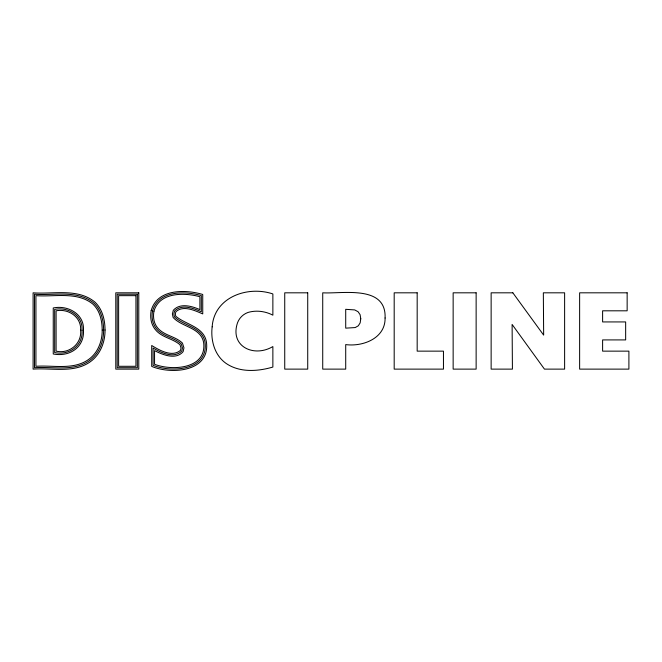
<?xml version="1.0" encoding="UTF-8"?>
<svg xmlns="http://www.w3.org/2000/svg" width="662" height="662" viewBox="0 0 662 662"><rect width="100%" height="100%" fill="white"/><g stroke="black" fill="none" stroke-linecap="round" stroke-linejoin="round"><path stroke-width="0.99" d="M102.205 330.04C102.312 341.112 97.993 352.647 88.84 359.317C73.523 370.372 53.291 365.002 35.93 366.293L35.93 295.657C54.632 297.106 77.098 291.164 93.019 304.214C99.995 310.85 102.114 320.747 102.205 330.04M103.62 330.032C103.735 341.542 99.201 353.525 89.676 360.459C73.714 371.994 52.612 366.343 34.515 367.708L34.515 294.234C53.994 295.765 77.421 289.517 93.987 303.171C101.253 310.073 103.545 320.342 103.62 330.032M105.043 330.015C105.159 341.981 100.401 354.41 90.52 361.609C73.904 373.616 51.934 367.691 33.1 369.123L33.1 292.819C53.357 294.416 77.735 287.871 94.956 302.12C102.502 309.295 104.977 319.936 105.043 330.015M212.163 326.854C210.549 340.177 214.496 355.105 225.825 363.223C239.47 372.772 257.642 371.531 272.868 367.054L272.868 346.565C253.844 357.885 229.582 346.4 237.501 322.833A17.311 17.311 0 0 1 247.944 312.472C256.12 309.99 265.354 311.214 272.868 315.17L272.868 293.936C247.662 285.438 214.19 297.114 212.163 326.854M80.615 330.23C82.022 343.785 69.129 354.195 56.088 351.141L56.088 310.809C68.318 308.36 81.567 316.941 80.615 330.23M82.038 330.197C83.321 345.638 69.187 355.701 54.673 352.556L54.673 309.386C68.004 306.605 83.048 315.451 82.038 330.197M83.462 330.173C84.562 347.492 69.278 357.174 53.25 353.971L53.25 307.971C67.681 304.868 84.513 313.962 83.462 330.173M151.168 310.602C149.926 317.115 150.977 324.239 155.247 329.486C161.545 337.529 172.6 338.365 179.99 344.728L181.024 347.997L180.511 350.297C172.277 357.538 159.534 350.355 151.706 345.498L151.706 366.409C171.384 374.667 210.202 371.903 206.47 342.254C204.128 326.689 185.6 324.694 175.753 316.188L175.281 314.003L175.86 311.761C183.3 304.892 194.959 310.643 202.738 313.896L202.738 294.474C185.153 289.203 157.159 288.889 151.168 310.602M152.558 310.908C151.408 316.982 152.343 323.644 156.323 328.551C162.695 336.619 173.949 337.223 181.214 343.909L182.489 347.939L181.802 350.984C174.139 358.936 161.081 352.738 153.121 348.063L153.121 365.35C171.698 372.863 208.522 370.505 205.071 342.494C202.638 327.045 183.655 325.936 174.437 316.808L173.825 313.97L174.594 311.024C181.628 303.717 193.486 308.285 201.322 311.777L201.322 295.591C184.69 290.817 158.292 290.469 152.558 310.908M153.956 311.206C152.889 316.85 153.7 323.048 157.399 327.616C163.862 335.675 175.281 336.114 182.439 343.09L183.962 347.873L183.101 351.671C175.91 360.219 162.761 354.849 154.544 350.628L154.544 364.282C172.004 371.059 206.842 369.106 203.664 342.734C201.099 327.45 181.744 327.144 173.121 317.437L172.368 313.937L173.32 310.279C180.023 302.691 191.93 306.084 199.899 309.651L199.899 296.717C184.243 292.447 159.418 292.05 153.956 311.206M385.085 317.992C385.483 338.274 362.95 346.896 345.713 344.596L345.713 369.123L322.725 369.123L322.725 292.819C342.403 293.969 386.5 284.635 385.085 317.992M360.773 318.786L360.153 322.882L358.299 325.812L355.204 327.566L345.713 328.153L345.713 309.32L354.708 309.915L358.059 311.711L360.095 314.682L360.773 318.786M138.78 292.819L115.792 292.819L115.792 369.123L138.78 369.123L138.78 292.819M307.722 292.819L284.734 292.819L284.734 369.123L307.722 369.123L307.722 292.819M417.176 292.819L394.188 292.819L394.188 369.123L443.457 369.123L443.457 351.141L417.176 351.141L417.176 292.819M476.135 292.819L453.147 292.819L453.147 369.123L476.135 369.123L476.135 292.819M512.851 292.819L491.138 292.819L491.138 369.123L512.421 369.123L512.107 324.43L544.454 369.123L564.62 369.123L564.62 292.819L543.337 292.819L543.659 335.121L512.851 292.819M627.146 292.819L579.631 292.819L579.631 369.123L628.9 369.123L628.9 351.141L602.61 351.141L602.61 339.912L625.656 339.912L625.656 321.931L602.61 321.931L602.61 310.809L627.146 310.809L627.146 292.819M137.357 294.234L117.207 294.234L117.207 367.708L137.357 367.708L137.357 294.234M135.942 295.657L118.622 295.657L118.622 366.293L135.942 366.293L135.942 295.657"/></g></svg>
